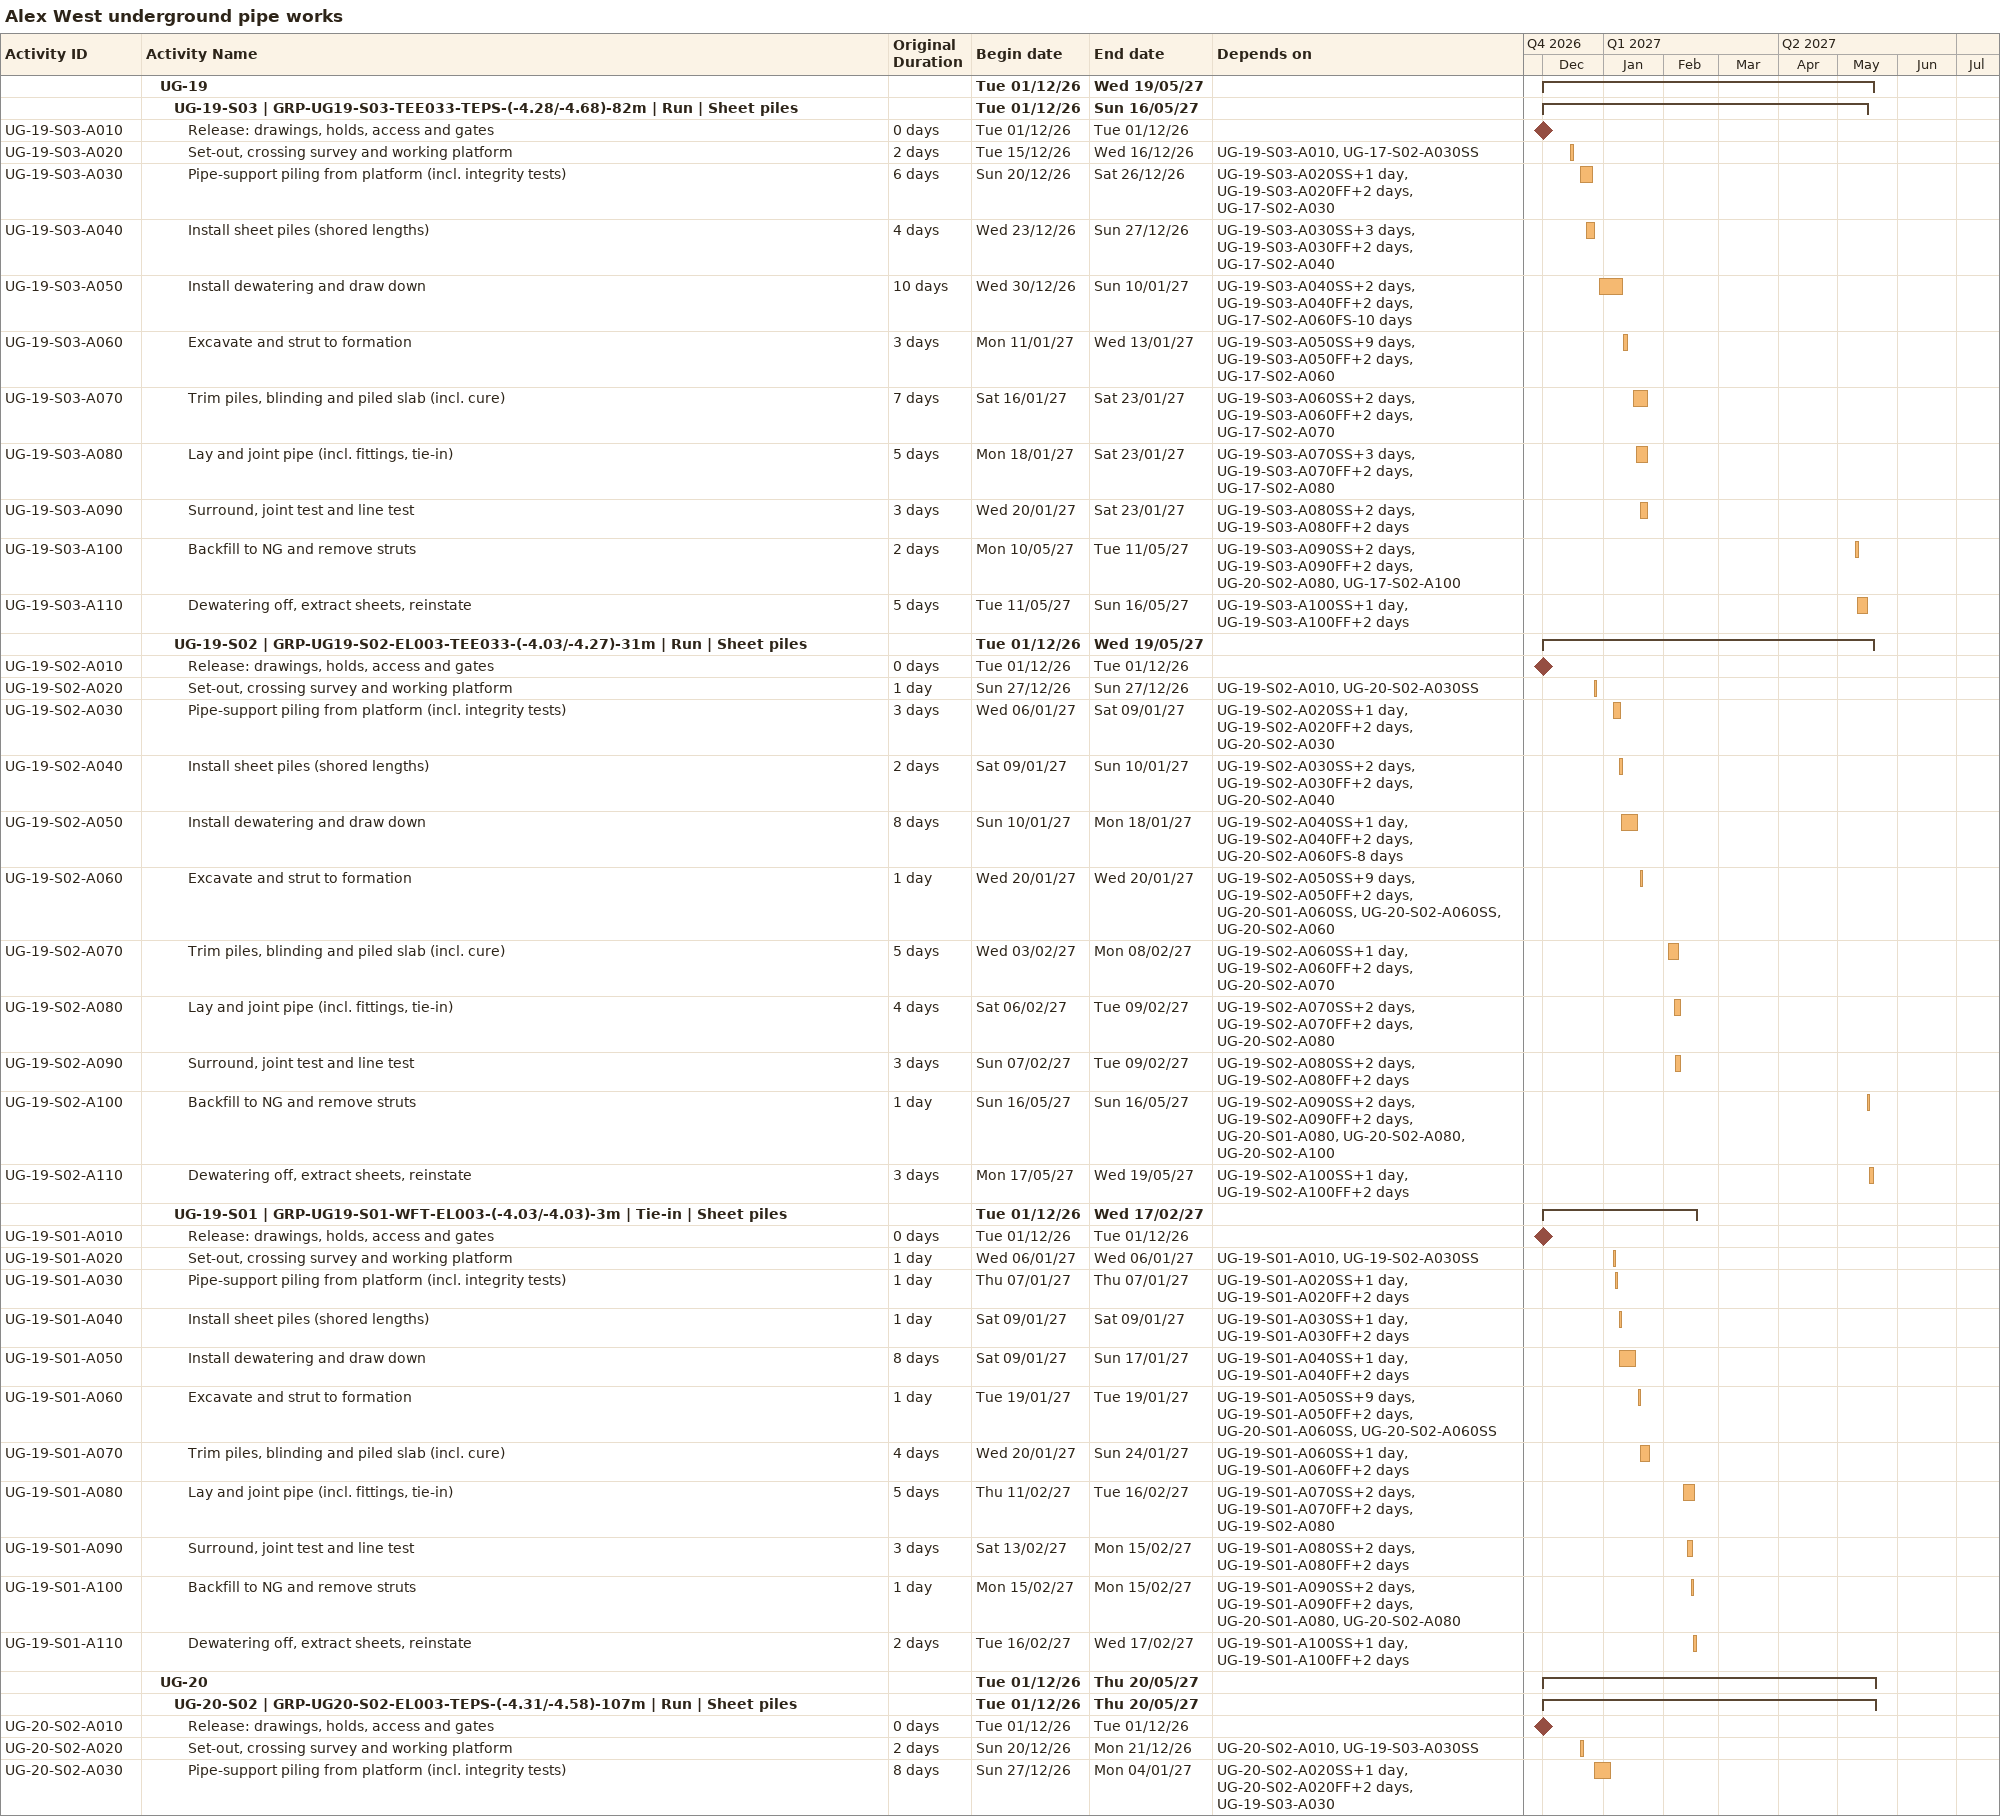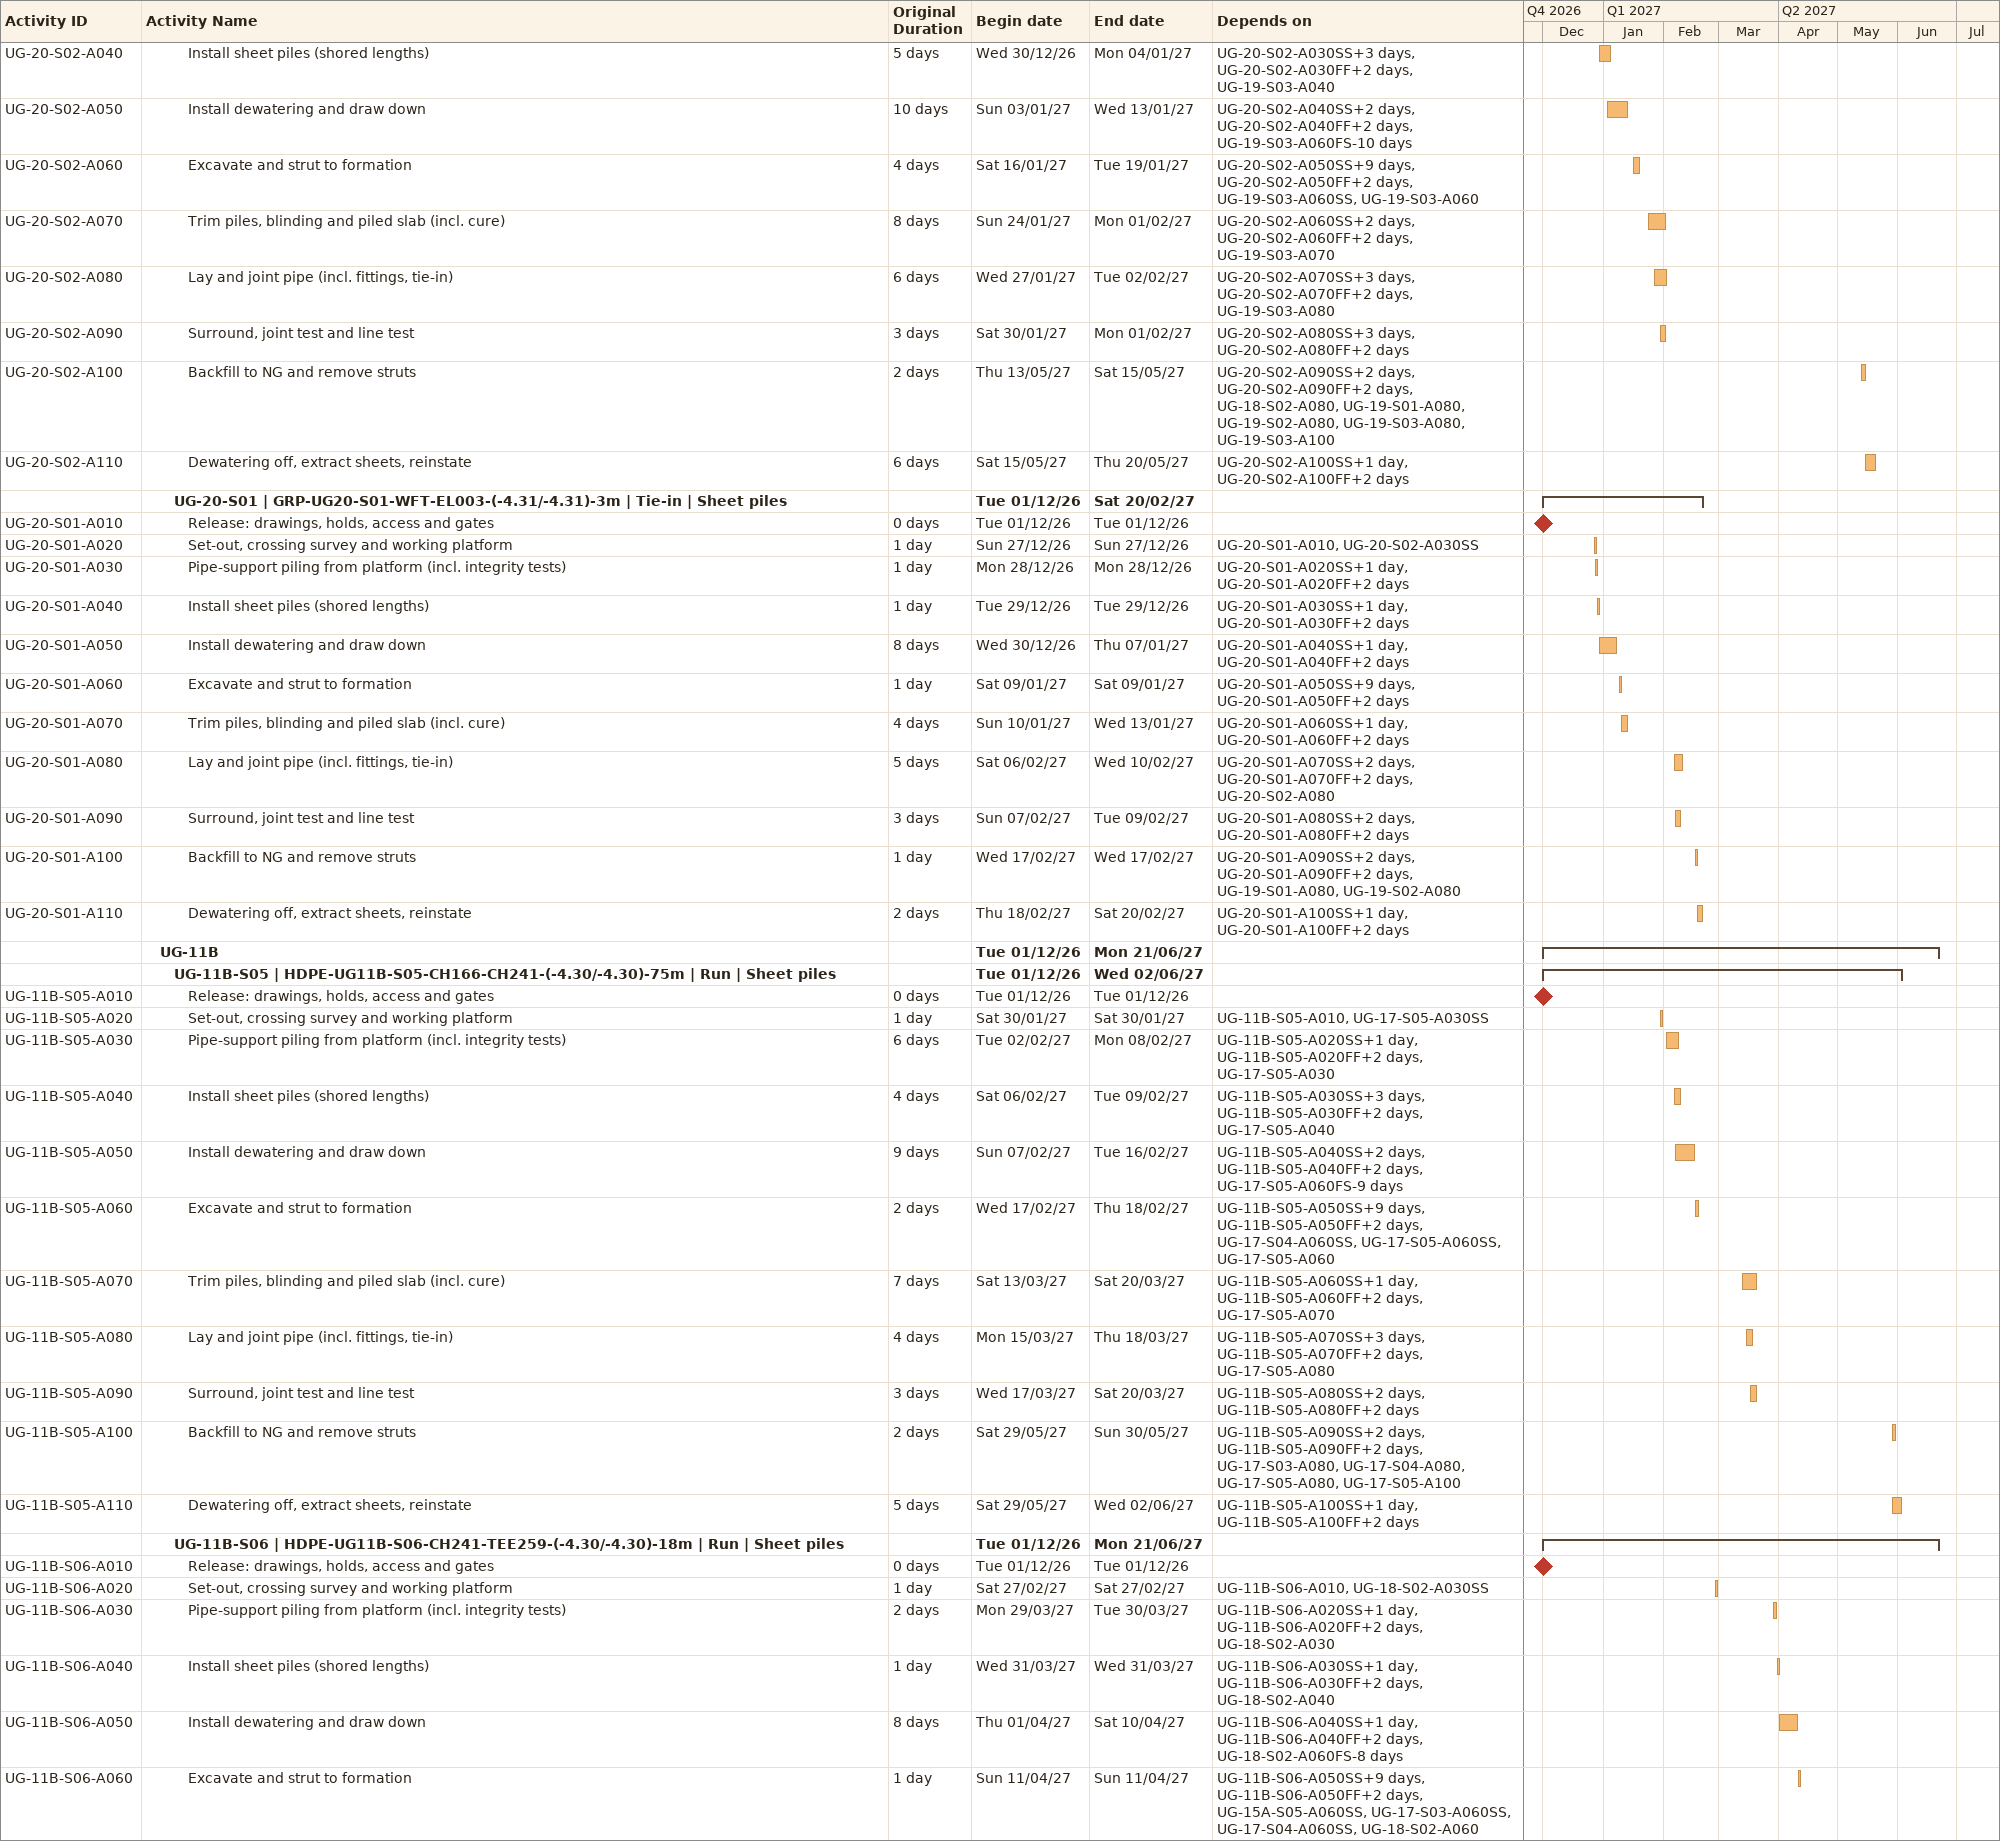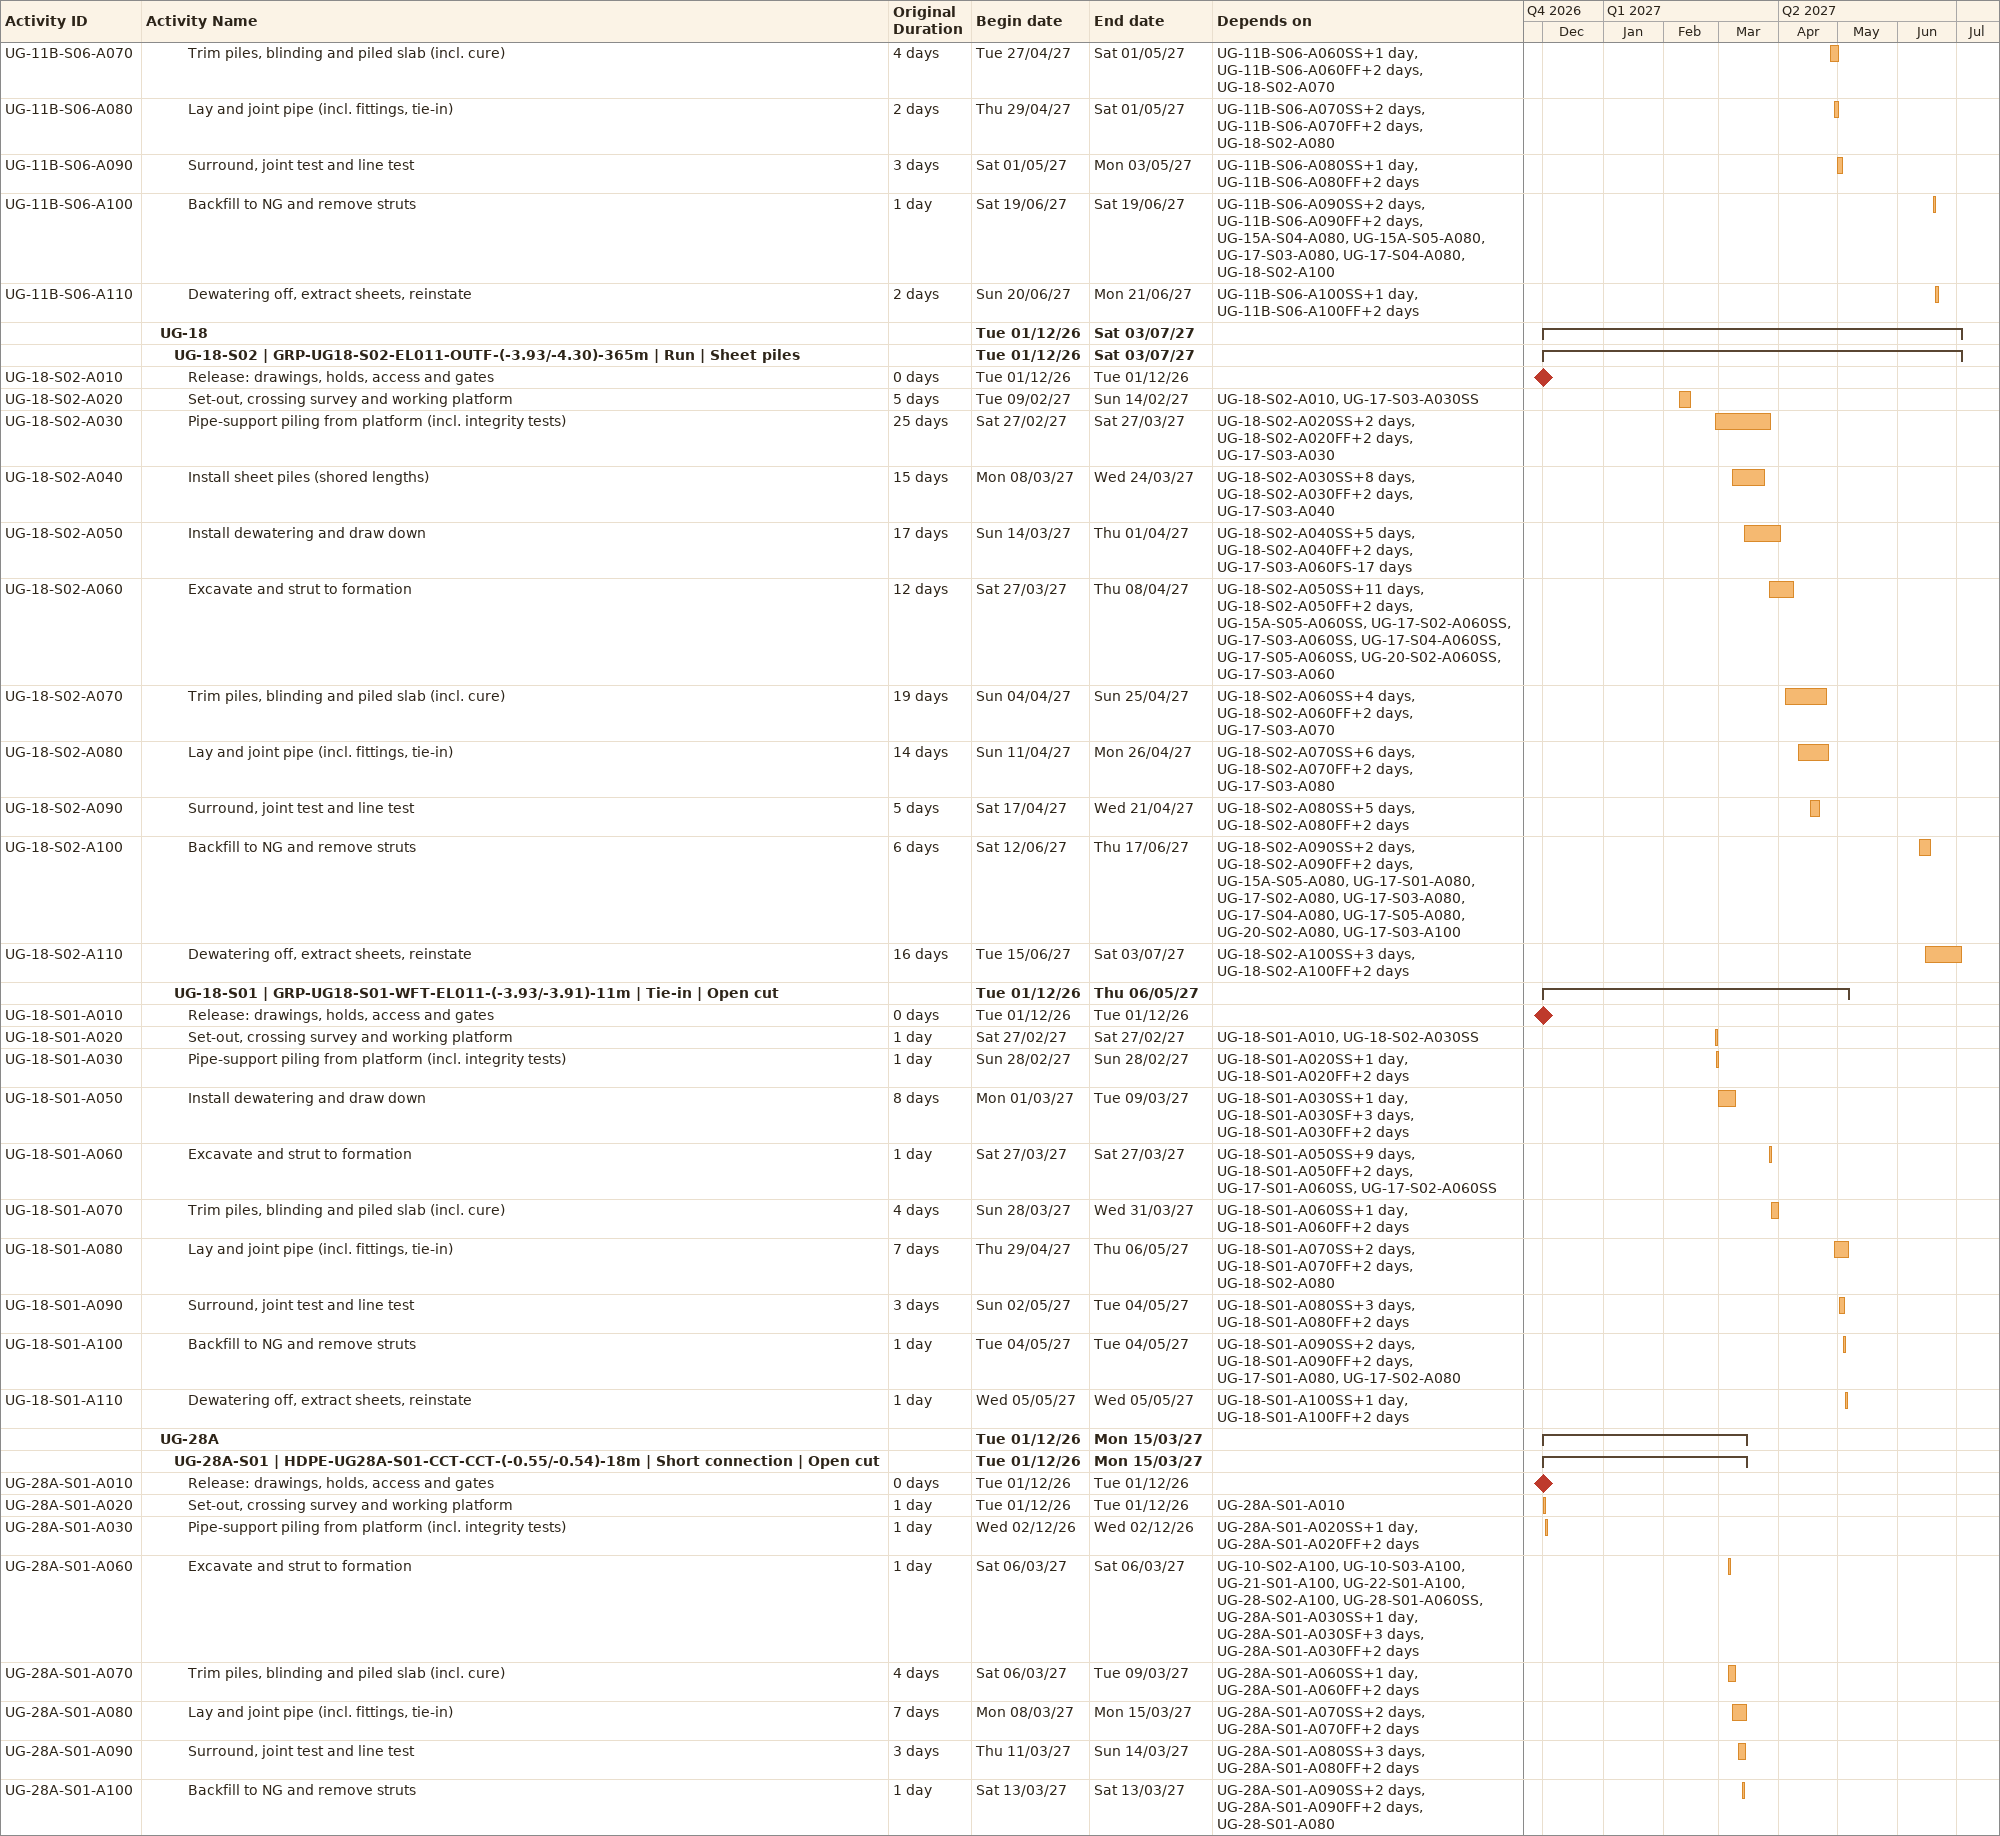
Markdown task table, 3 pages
Alex West underground pipe works

| ID | Level | Task | Original duration | Start | Finish | Predecessors |
|---|---|---|---|---|---|---|
|  | 2 | **UG-19** |  | 2026-12-01 | 2027-05-19 |  |
|  | 3 | **UG-19-S03 \| GRP-UG19-S03-TEE033-TEPS-(-4.28/-4.68)-82m \| Run \| Sheet piles** |  | 2026-12-01 | 2027-05-16 |  |
| UG-19-S03-A010 | 4 | Release: drawings, holds, access and gates | 0d | 2026-12-01 | 2026-12-01 |  |
| UG-19-S03-A020 | 4 | Set-out, crossing survey and working platform | 2d | 2026-12-15 | 2026-12-16 | UG-19-S03-A010, UG-17-S02-A030SS |
| UG-19-S03-A030 | 4 | Pipe-support piling from platform (incl. integrity tests) | 6d | 2026-12-20 | 2026-12-26 | UG-19-S03-A020SS+1d, UG-19-S03-A020FF+2d, UG-17-S02-A030 |
| UG-19-S03-A040 | 4 | Install sheet piles (shored lengths) | 4d | 2026-12-23 | 2026-12-27 | UG-19-S03-A030SS+3d, UG-19-S03-A030FF+2d, UG-17-S02-A040 |
| UG-19-S03-A050 | 4 | Install dewatering and draw down | 10d | 2026-12-30 | 2027-01-10 | UG-19-S03-A040SS+2d, UG-19-S03-A040FF+2d, UG-17-S02-A060FS-10d |
| UG-19-S03-A060 | 4 | Excavate and strut to formation | 3d | 2027-01-11 | 2027-01-13 | UG-19-S03-A050SS+9d, UG-19-S03-A050FF+2d, UG-17-S02-A060 |
| UG-19-S03-A070 | 4 | Trim piles, blinding and piled slab (incl. cure) | 7d | 2027-01-16 | 2027-01-23 | UG-19-S03-A060SS+2d, UG-19-S03-A060FF+2d, UG-17-S02-A070 |
| UG-19-S03-A080 | 4 | Lay and joint pipe (incl. fittings, tie-in) | 5d | 2027-01-18 | 2027-01-23 | UG-19-S03-A070SS+3d, UG-19-S03-A070FF+2d, UG-17-S02-A080 |
| UG-19-S03-A090 | 4 | Surround, joint test and line test | 3d | 2027-01-20 | 2027-01-23 | UG-19-S03-A080SS+2d, UG-19-S03-A080FF+2d |
| UG-19-S03-A100 | 4 | Backfill to NG and remove struts | 2d | 2027-05-10 | 2027-05-11 | UG-19-S03-A090SS+2d, UG-19-S03-A090FF+2d, UG-20-S02-A080, UG-17-S02-A100 |
| UG-19-S03-A110 | 4 | Dewatering off, extract sheets, reinstate | 5d | 2027-05-11 | 2027-05-16 | UG-19-S03-A100SS+1d, UG-19-S03-A100FF+2d |
|  | 3 | **UG-19-S02 \| GRP-UG19-S02-EL003-TEE033-(-4.03/-4.27)-31m \| Run \| Sheet piles** |  | 2026-12-01 | 2027-05-19 |  |
| UG-19-S02-A010 | 4 | Release: drawings, holds, access and gates | 0d | 2026-12-01 | 2026-12-01 |  |
| UG-19-S02-A020 | 4 | Set-out, crossing survey and working platform | 1d | 2026-12-27 | 2026-12-27 | UG-19-S02-A010, UG-20-S02-A030SS |
| UG-19-S02-A030 | 4 | Pipe-support piling from platform (incl. integrity tests) | 3d | 2027-01-06 | 2027-01-09 | UG-19-S02-A020SS+1d, UG-19-S02-A020FF+2d, UG-20-S02-A030 |
| UG-19-S02-A040 | 4 | Install sheet piles (shored lengths) | 2d | 2027-01-09 | 2027-01-10 | UG-19-S02-A030SS+2d, UG-19-S02-A030FF+2d, UG-20-S02-A040 |
| UG-19-S02-A050 | 4 | Install dewatering and draw down | 8d | 2027-01-10 | 2027-01-18 | UG-19-S02-A040SS+1d, UG-19-S02-A040FF+2d, UG-20-S02-A060FS-8d |
| UG-19-S02-A060 | 4 | Excavate and strut to formation | 1d | 2027-01-20 | 2027-01-20 | UG-19-S02-A050SS+9d, UG-19-S02-A050FF+2d, UG-20-S01-A060SS, UG-20-S02-A060SS, UG-20-S02-A060 |
| UG-19-S02-A070 | 4 | Trim piles, blinding and piled slab (incl. cure) | 5d | 2027-02-03 | 2027-02-08 | UG-19-S02-A060SS+1d, UG-19-S02-A060FF+2d, UG-20-S02-A070 |
| UG-19-S02-A080 | 4 | Lay and joint pipe (incl. fittings, tie-in) | 4d | 2027-02-06 | 2027-02-09 | UG-19-S02-A070SS+2d, UG-19-S02-A070FF+2d, UG-20-S02-A080 |
| UG-19-S02-A090 | 4 | Surround, joint test and line test | 3d | 2027-02-07 | 2027-02-09 | UG-19-S02-A080SS+2d, UG-19-S02-A080FF+2d |
| UG-19-S02-A100 | 4 | Backfill to NG and remove struts | 1d | 2027-05-16 | 2027-05-16 | UG-19-S02-A090SS+2d, UG-19-S02-A090FF+2d, UG-20-S01-A080, UG-20-S02-A080, UG-20-S02-A100 |
| UG-19-S02-A110 | 4 | Dewatering off, extract sheets, reinstate | 3d | 2027-05-17 | 2027-05-19 | UG-19-S02-A100SS+1d, UG-19-S02-A100FF+2d |
|  | 3 | **UG-19-S01 \| GRP-UG19-S01-WFT-EL003-(-4.03/-4.03)-3m \| Tie-in \| Sheet piles** |  | 2026-12-01 | 2027-02-17 |  |
| UG-19-S01-A010 | 4 | Release: drawings, holds, access and gates | 0d | 2026-12-01 | 2026-12-01 |  |
| UG-19-S01-A020 | 4 | Set-out, crossing survey and working platform | 1d | 2027-01-06 | 2027-01-06 | UG-19-S01-A010, UG-19-S02-A030SS |
| UG-19-S01-A030 | 4 | Pipe-support piling from platform (incl. integrity tests) | 1d | 2027-01-07 | 2027-01-07 | UG-19-S01-A020SS+1d, UG-19-S01-A020FF+2d |
| UG-19-S01-A040 | 4 | Install sheet piles (shored lengths) | 1d | 2027-01-09 | 2027-01-09 | UG-19-S01-A030SS+1d, UG-19-S01-A030FF+2d |
| UG-19-S01-A050 | 4 | Install dewatering and draw down | 8d | 2027-01-09 | 2027-01-17 | UG-19-S01-A040SS+1d, UG-19-S01-A040FF+2d |
| UG-19-S01-A060 | 4 | Excavate and strut to formation | 1d | 2027-01-19 | 2027-01-19 | UG-19-S01-A050SS+9d, UG-19-S01-A050FF+2d, UG-20-S01-A060SS, UG-20-S02-A060SS |
| UG-19-S01-A070 | 4 | Trim piles, blinding and piled slab (incl. cure) | 4d | 2027-01-20 | 2027-01-24 | UG-19-S01-A060SS+1d, UG-19-S01-A060FF+2d |
| UG-19-S01-A080 | 4 | Lay and joint pipe (incl. fittings, tie-in) | 5d | 2027-02-11 | 2027-02-16 | UG-19-S01-A070SS+2d, UG-19-S01-A070FF+2d, UG-19-S02-A080 |
| UG-19-S01-A090 | 4 | Surround, joint test and line test | 3d | 2027-02-13 | 2027-02-15 | UG-19-S01-A080SS+2d, UG-19-S01-A080FF+2d |
| UG-19-S01-A100 | 4 | Backfill to NG and remove struts | 1d | 2027-02-15 | 2027-02-15 | UG-19-S01-A090SS+2d, UG-19-S01-A090FF+2d, UG-20-S01-A080, UG-20-S02-A080 |
| UG-19-S01-A110 | 4 | Dewatering off, extract sheets, reinstate | 2d | 2027-02-16 | 2027-02-17 | UG-19-S01-A100SS+1d, UG-19-S01-A100FF+2d |
|  | 2 | **UG-20** |  | 2026-12-01 | 2027-05-20 |  |
|  | 3 | **UG-20-S02 \| GRP-UG20-S02-EL003-TEPS-(-4.31/-4.58)-107m \| Run \| Sheet piles** |  | 2026-12-01 | 2027-05-20 |  |
| UG-20-S02-A010 | 4 | Release: drawings, holds, access and gates | 0d | 2026-12-01 | 2026-12-01 |  |
| UG-20-S02-A020 | 4 | Set-out, crossing survey and working platform | 2d | 2026-12-20 | 2026-12-21 | UG-20-S02-A010, UG-19-S03-A030SS |
| UG-20-S02-A030 | 4 | Pipe-support piling from platform (incl. integrity tests) | 8d | 2026-12-27 | 2027-01-04 | UG-20-S02-A020SS+1d, UG-20-S02-A020FF+2d, UG-19-S03-A030 |
| UG-20-S02-A040 | 4 | Install sheet piles (shored lengths) | 5d | 2026-12-30 | 2027-01-04 | UG-20-S02-A030SS+3d, UG-20-S02-A030FF+2d, UG-19-S03-A040 |
| UG-20-S02-A050 | 4 | Install dewatering and draw down | 10d | 2027-01-03 | 2027-01-13 | UG-20-S02-A040SS+2d, UG-20-S02-A040FF+2d, UG-19-S03-A060FS-10d |
| UG-20-S02-A060 | 4 | Excavate and strut to formation | 4d | 2027-01-16 | 2027-01-19 | UG-20-S02-A050SS+9d, UG-20-S02-A050FF+2d, UG-19-S03-A060SS, UG-19-S03-A060 |
| UG-20-S02-A070 | 4 | Trim piles, blinding and piled slab (incl. cure) | 8d | 2027-01-24 | 2027-02-01 | UG-20-S02-A060SS+2d, UG-20-S02-A060FF+2d, UG-19-S03-A070 |
| UG-20-S02-A080 | 4 | Lay and joint pipe (incl. fittings, tie-in) | 6d | 2027-01-27 | 2027-02-02 | UG-20-S02-A070SS+3d, UG-20-S02-A070FF+2d, UG-19-S03-A080 |
| UG-20-S02-A090 | 4 | Surround, joint test and line test | 3d | 2027-01-30 | 2027-02-01 | UG-20-S02-A080SS+3d, UG-20-S02-A080FF+2d |
| UG-20-S02-A100 | 4 | Backfill to NG and remove struts | 2d | 2027-05-13 | 2027-05-15 | UG-20-S02-A090SS+2d, UG-20-S02-A090FF+2d, UG-18-S02-A080, UG-19-S01-A080, UG-19-S02-A080, UG-19-S03-A080, UG-19-S03-A100 |
| UG-20-S02-A110 | 4 | Dewatering off, extract sheets, reinstate | 6d | 2027-05-15 | 2027-05-20 | UG-20-S02-A100SS+1d, UG-20-S02-A100FF+2d |
|  | 3 | **UG-20-S01 \| GRP-UG20-S01-WFT-EL003-(-4.31/-4.31)-3m \| Tie-in \| Sheet piles** |  | 2026-12-01 | 2027-02-20 |  |
| UG-20-S01-A010 | 4 | Release: drawings, holds, access and gates | 0d | 2026-12-01 | 2026-12-01 |  |
| UG-20-S01-A020 | 4 | Set-out, crossing survey and working platform | 1d | 2026-12-27 | 2026-12-27 | UG-20-S01-A010, UG-20-S02-A030SS |
| UG-20-S01-A030 | 4 | Pipe-support piling from platform (incl. integrity tests) | 1d | 2026-12-28 | 2026-12-28 | UG-20-S01-A020SS+1d, UG-20-S01-A020FF+2d |
| UG-20-S01-A040 | 4 | Install sheet piles (shored lengths) | 1d | 2026-12-29 | 2026-12-29 | UG-20-S01-A030SS+1d, UG-20-S01-A030FF+2d |
| UG-20-S01-A050 | 4 | Install dewatering and draw down | 8d | 2026-12-30 | 2027-01-07 | UG-20-S01-A040SS+1d, UG-20-S01-A040FF+2d |
| UG-20-S01-A060 | 4 | Excavate and strut to formation | 1d | 2027-01-09 | 2027-01-09 | UG-20-S01-A050SS+9d, UG-20-S01-A050FF+2d |
| UG-20-S01-A070 | 4 | Trim piles, blinding and piled slab (incl. cure) | 4d | 2027-01-10 | 2027-01-13 | UG-20-S01-A060SS+1d, UG-20-S01-A060FF+2d |
| UG-20-S01-A080 | 4 | Lay and joint pipe (incl. fittings, tie-in) | 5d | 2027-02-06 | 2027-02-10 | UG-20-S01-A070SS+2d, UG-20-S01-A070FF+2d, UG-20-S02-A080 |
| UG-20-S01-A090 | 4 | Surround, joint test and line test | 3d | 2027-02-07 | 2027-02-09 | UG-20-S01-A080SS+2d, UG-20-S01-A080FF+2d |
| UG-20-S01-A100 | 4 | Backfill to NG and remove struts | 1d | 2027-02-17 | 2027-02-17 | UG-20-S01-A090SS+2d, UG-20-S01-A090FF+2d, UG-19-S01-A080, UG-19-S02-A080 |
| UG-20-S01-A110 | 4 | Dewatering off, extract sheets, reinstate | 2d | 2027-02-18 | 2027-02-20 | UG-20-S01-A100SS+1d, UG-20-S01-A100FF+2d |
|  | 2 | **UG-11B** |  | 2026-12-01 | 2027-06-21 |  |
|  | 3 | **UG-11B-S05 \| HDPE-UG11B-S05-CH166-CH241-(-4.30/-4.30)-75m \| Run \| Sheet piles** |  | 2026-12-01 | 2027-06-02 |  |
| UG-11B-S05-A010 | 4 | Release: drawings, holds, access and gates | 0d | 2026-12-01 | 2026-12-01 |  |
| UG-11B-S05-A020 | 4 | Set-out, crossing survey and working platform | 1d | 2027-01-30 | 2027-01-30 | UG-11B-S05-A010, UG-17-S05-A030SS |
| UG-11B-S05-A030 | 4 | Pipe-support piling from platform (incl. integrity tests) | 6d | 2027-02-02 | 2027-02-08 | UG-11B-S05-A020SS+1d, UG-11B-S05-A020FF+2d, UG-17-S05-A030 |
| UG-11B-S05-A040 | 4 | Install sheet piles (shored lengths) | 4d | 2027-02-06 | 2027-02-09 | UG-11B-S05-A030SS+3d, UG-11B-S05-A030FF+2d, UG-17-S05-A040 |
| UG-11B-S05-A050 | 4 | Install dewatering and draw down | 9d | 2027-02-07 | 2027-02-16 | UG-11B-S05-A040SS+2d, UG-11B-S05-A040FF+2d, UG-17-S05-A060FS-9d |
| UG-11B-S05-A060 | 4 | Excavate and strut to formation | 2d | 2027-02-17 | 2027-02-18 | UG-11B-S05-A050SS+9d, UG-11B-S05-A050FF+2d, UG-17-S04-A060SS, UG-17-S05-A060SS, UG-17-S05-A060 |
| UG-11B-S05-A070 | 4 | Trim piles, blinding and piled slab (incl. cure) | 7d | 2027-03-13 | 2027-03-20 | UG-11B-S05-A060SS+1d, UG-11B-S05-A060FF+2d, UG-17-S05-A070 |
| UG-11B-S05-A080 | 4 | Lay and joint pipe (incl. fittings, tie-in) | 4d | 2027-03-15 | 2027-03-18 | UG-11B-S05-A070SS+3d, UG-11B-S05-A070FF+2d, UG-17-S05-A080 |
| UG-11B-S05-A090 | 4 | Surround, joint test and line test | 3d | 2027-03-17 | 2027-03-20 | UG-11B-S05-A080SS+2d, UG-11B-S05-A080FF+2d |
| UG-11B-S05-A100 | 4 | Backfill to NG and remove struts | 2d | 2027-05-29 | 2027-05-30 | UG-11B-S05-A090SS+2d, UG-11B-S05-A090FF+2d, UG-17-S03-A080, UG-17-S04-A080, UG-17-S05-A080, UG-17-S05-A100 |
| UG-11B-S05-A110 | 4 | Dewatering off, extract sheets, reinstate | 5d | 2027-05-29 | 2027-06-02 | UG-11B-S05-A100SS+1d, UG-11B-S05-A100FF+2d |
|  | 3 | **UG-11B-S06 \| HDPE-UG11B-S06-CH241-TEE259-(-4.30/-4.30)-18m \| Run \| Sheet piles** |  | 2026-12-01 | 2027-06-21 |  |
| UG-11B-S06-A010 | 4 | Release: drawings, holds, access and gates | 0d | 2026-12-01 | 2026-12-01 |  |
| UG-11B-S06-A020 | 4 | Set-out, crossing survey and working platform | 1d | 2027-02-27 | 2027-02-27 | UG-11B-S06-A010, UG-18-S02-A030SS |
| UG-11B-S06-A030 | 4 | Pipe-support piling from platform (incl. integrity tests) | 2d | 2027-03-29 | 2027-03-30 | UG-11B-S06-A020SS+1d, UG-11B-S06-A020FF+2d, UG-18-S02-A030 |
| UG-11B-S06-A040 | 4 | Install sheet piles (shored lengths) | 1d | 2027-03-31 | 2027-03-31 | UG-11B-S06-A030SS+1d, UG-11B-S06-A030FF+2d, UG-18-S02-A040 |
| UG-11B-S06-A050 | 4 | Install dewatering and draw down | 8d | 2027-04-01 | 2027-04-10 | UG-11B-S06-A040SS+1d, UG-11B-S06-A040FF+2d, UG-18-S02-A060FS-8d |
| UG-11B-S06-A060 | 4 | Excavate and strut to formation | 1d | 2027-04-11 | 2027-04-11 | UG-11B-S06-A050SS+9d, UG-11B-S06-A050FF+2d, UG-15A-S05-A060SS, UG-17-S03-A060SS, UG-17-S04-A060SS, UG-18-S02-A060 |
| UG-11B-S06-A070 | 4 | Trim piles, blinding and piled slab (incl. cure) | 4d | 2027-04-27 | 2027-05-01 | UG-11B-S06-A060SS+1d, UG-11B-S06-A060FF+2d, UG-18-S02-A070 |
| UG-11B-S06-A080 | 4 | Lay and joint pipe (incl. fittings, tie-in) | 2d | 2027-04-29 | 2027-05-01 | UG-11B-S06-A070SS+2d, UG-11B-S06-A070FF+2d, UG-18-S02-A080 |
| UG-11B-S06-A090 | 4 | Surround, joint test and line test | 3d | 2027-05-01 | 2027-05-03 | UG-11B-S06-A080SS+1d, UG-11B-S06-A080FF+2d |
| UG-11B-S06-A100 | 4 | Backfill to NG and remove struts | 1d | 2027-06-19 | 2027-06-19 | UG-11B-S06-A090SS+2d, UG-11B-S06-A090FF+2d, UG-15A-S04-A080, UG-15A-S05-A080, UG-17-S03-A080, UG-17-S04-A080, UG-18-S02-A100 |
| UG-11B-S06-A110 | 4 | Dewatering off, extract sheets, reinstate | 2d | 2027-06-20 | 2027-06-21 | UG-11B-S06-A100SS+1d, UG-11B-S06-A100FF+2d |
|  | 2 | **UG-18** |  | 2026-12-01 | 2027-07-03 |  |
|  | 3 | **UG-18-S02 \| GRP-UG18-S02-EL011-OUTF-(-3.93/-4.30)-365m \| Run \| Sheet piles** |  | 2026-12-01 | 2027-07-03 |  |
| UG-18-S02-A010 | 4 | Release: drawings, holds, access and gates | 0d | 2026-12-01 | 2026-12-01 |  |
| UG-18-S02-A020 | 4 | Set-out, crossing survey and working platform | 5d | 2027-02-09 | 2027-02-14 | UG-18-S02-A010, UG-17-S03-A030SS |
| UG-18-S02-A030 | 4 | Pipe-support piling from platform (incl. integrity tests) | 25d | 2027-02-27 | 2027-03-27 | UG-18-S02-A020SS+2d, UG-18-S02-A020FF+2d, UG-17-S03-A030 |
| UG-18-S02-A040 | 4 | Install sheet piles (shored lengths) | 15d | 2027-03-08 | 2027-03-24 | UG-18-S02-A030SS+8d, UG-18-S02-A030FF+2d, UG-17-S03-A040 |
| UG-18-S02-A050 | 4 | Install dewatering and draw down | 17d | 2027-03-14 | 2027-04-01 | UG-18-S02-A040SS+5d, UG-18-S02-A040FF+2d, UG-17-S03-A060FS-17d |
| UG-18-S02-A060 | 4 | Excavate and strut to formation | 12d | 2027-03-27 | 2027-04-08 | UG-18-S02-A050SS+11d, UG-18-S02-A050FF+2d, UG-15A-S05-A060SS, UG-17-S02-A060SS, UG-17-S03-A060SS, UG-17-S04-A060SS, UG-17-S05-A060SS, UG-20-S02-A060SS, UG-17-S03-A060 |
| UG-18-S02-A070 | 4 | Trim piles, blinding and piled slab (incl. cure) | 19d | 2027-04-04 | 2027-04-25 | UG-18-S02-A060SS+4d, UG-18-S02-A060FF+2d, UG-17-S03-A070 |
| UG-18-S02-A080 | 4 | Lay and joint pipe (incl. fittings, tie-in) | 14d | 2027-04-11 | 2027-04-26 | UG-18-S02-A070SS+6d, UG-18-S02-A070FF+2d, UG-17-S03-A080 |
| UG-18-S02-A090 | 4 | Surround, joint test and line test | 5d | 2027-04-17 | 2027-04-21 | UG-18-S02-A080SS+5d, UG-18-S02-A080FF+2d |
| UG-18-S02-A100 | 4 | Backfill to NG and remove struts | 6d | 2027-06-12 | 2027-06-17 | UG-18-S02-A090SS+2d, UG-18-S02-A090FF+2d, UG-15A-S05-A080, UG-17-S01-A080, UG-17-S02-A080, UG-17-S03-A080, UG-17-S04-A080, UG-17-S05-A080, UG-20-S02-A080, UG-17-S03-A100 |
| UG-18-S02-A110 | 4 | Dewatering off, extract sheets, reinstate | 16d | 2027-06-15 | 2027-07-03 | UG-18-S02-A100SS+3d, UG-18-S02-A100FF+2d |
|  | 3 | **UG-18-S01 \| GRP-UG18-S01-WFT-EL011-(-3.93/-3.91)-11m \| Tie-in \| Open cut** |  | 2026-12-01 | 2027-05-06 |  |
| UG-18-S01-A010 | 4 | Release: drawings, holds, access and gates | 0d | 2026-12-01 | 2026-12-01 |  |
| UG-18-S01-A020 | 4 | Set-out, crossing survey and working platform | 1d | 2027-02-27 | 2027-02-27 | UG-18-S01-A010, UG-18-S02-A030SS |
| UG-18-S01-A030 | 4 | Pipe-support piling from platform (incl. integrity tests) | 1d | 2027-02-28 | 2027-02-28 | UG-18-S01-A020SS+1d, UG-18-S01-A020FF+2d |
| UG-18-S01-A050 | 4 | Install dewatering and draw down | 8d | 2027-03-01 | 2027-03-09 | UG-18-S01-A030SS+1d, UG-18-S01-A030SF+3d, UG-18-S01-A030FF+2d |
| UG-18-S01-A060 | 4 | Excavate and strut to formation | 1d | 2027-03-27 | 2027-03-27 | UG-18-S01-A050SS+9d, UG-18-S01-A050FF+2d, UG-17-S01-A060SS, UG-17-S02-A060SS |
| UG-18-S01-A070 | 4 | Trim piles, blinding and piled slab (incl. cure) | 4d | 2027-03-28 | 2027-03-31 | UG-18-S01-A060SS+1d, UG-18-S01-A060FF+2d |
| UG-18-S01-A080 | 4 | Lay and joint pipe (incl. fittings, tie-in) | 7d | 2027-04-29 | 2027-05-06 | UG-18-S01-A070SS+2d, UG-18-S01-A070FF+2d, UG-18-S02-A080 |
| UG-18-S01-A090 | 4 | Surround, joint test and line test | 3d | 2027-05-02 | 2027-05-04 | UG-18-S01-A080SS+3d, UG-18-S01-A080FF+2d |
| UG-18-S01-A100 | 4 | Backfill to NG and remove struts | 1d | 2027-05-04 | 2027-05-04 | UG-18-S01-A090SS+2d, UG-18-S01-A090FF+2d, UG-17-S01-A080, UG-17-S02-A080 |
| UG-18-S01-A110 | 4 | Dewatering off, extract sheets, reinstate | 1d | 2027-05-05 | 2027-05-05 | UG-18-S01-A100SS+1d, UG-18-S01-A100FF+2d |
|  | 2 | **UG-28A** |  | 2026-12-01 | 2027-03-15 |  |
|  | 3 | **UG-28A-S01 \| HDPE-UG28A-S01-CCT-CCT-(-0.55/-0.54)-18m \| Short connection \| Open cut** |  | 2026-12-01 | 2027-03-15 |  |
| UG-28A-S01-A010 | 4 | Release: drawings, holds, access and gates | 0d | 2026-12-01 | 2026-12-01 |  |
| UG-28A-S01-A020 | 4 | Set-out, crossing survey and working platform | 1d | 2026-12-01 | 2026-12-01 | UG-28A-S01-A010 |
| UG-28A-S01-A030 | 4 | Pipe-support piling from platform (incl. integrity tests) | 1d | 2026-12-02 | 2026-12-02 | UG-28A-S01-A020SS+1d, UG-28A-S01-A020FF+2d |
| UG-28A-S01-A060 | 4 | Excavate and strut to formation | 1d | 2027-03-06 | 2027-03-06 | UG-10-S02-A100, UG-10-S03-A100, UG-21-S01-A100, UG-22-S01-A100, UG-28-S02-A100, UG-28-S01-A060SS, UG-28A-S01-A030SS+1d, UG-28A-S01-A030SF+3d, UG-28A-S01-A030FF+2d |
| UG-28A-S01-A070 | 4 | Trim piles, blinding and piled slab (incl. cure) | 4d | 2027-03-06 | 2027-03-09 | UG-28A-S01-A060SS+1d, UG-28A-S01-A060FF+2d |
| UG-28A-S01-A080 | 4 | Lay and joint pipe (incl. fittings, tie-in) | 7d | 2027-03-08 | 2027-03-15 | UG-28A-S01-A070SS+2d, UG-28A-S01-A070FF+2d |
| UG-28A-S01-A090 | 4 | Surround, joint test and line test | 3d | 2027-03-11 | 2027-03-14 | UG-28A-S01-A080SS+3d, UG-28A-S01-A080FF+2d |
| UG-28A-S01-A100 | 4 | Backfill to NG and remove struts | 1d | 2027-03-13 | 2027-03-13 | UG-28A-S01-A090SS+2d, UG-28A-S01-A090FF+2d, UG-28-S01-A080 |
